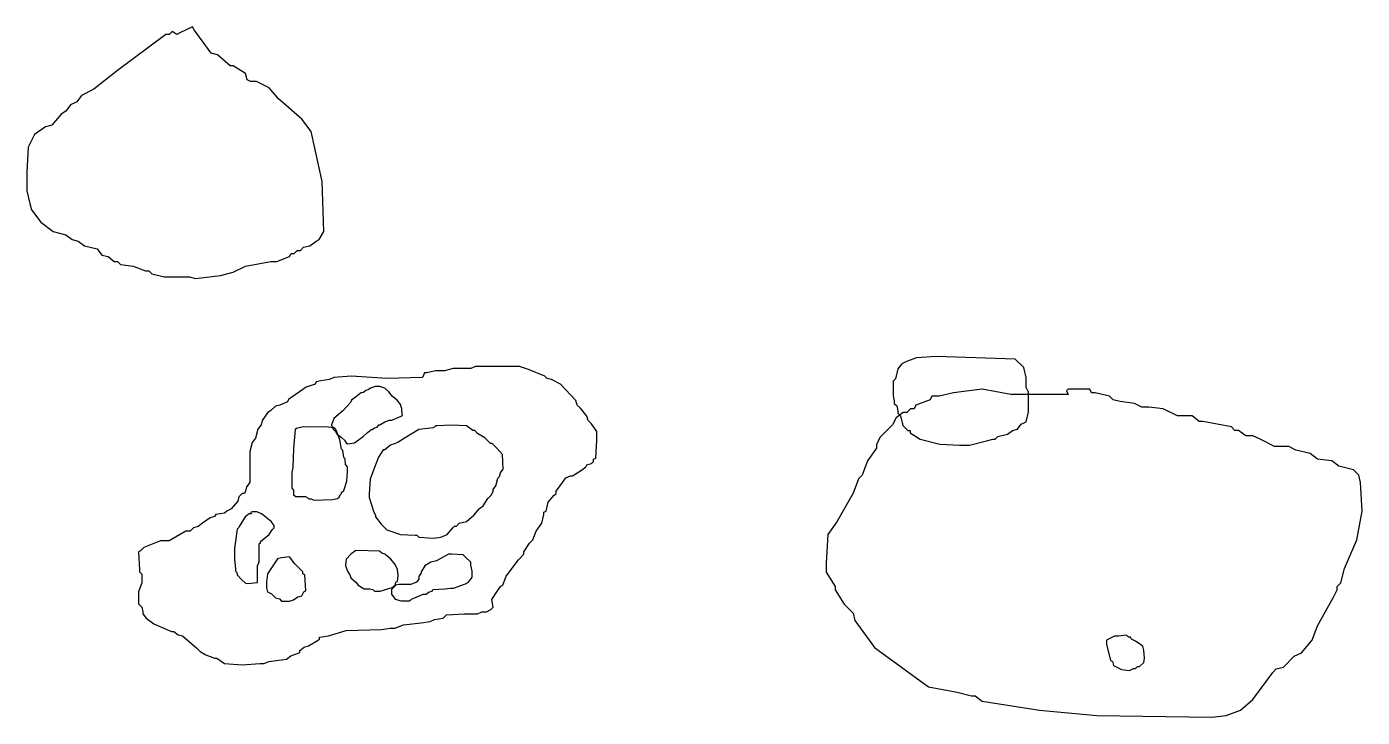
# Model space of a CAD drawing. Header units: metres. Extents: x 8.63 to 10.66, y 8.57 to 9.62.
import ezdxf

# ---------------------------------------------------------------- set-up
doc = ezdxf.new("R2010")
doc.units = ezdxf.units.M

msp = doc.modelspace()

# ---------------------------------------------------------------- linework, layer by layer
at = {"color": 31}
for points in [[(8.63305, 9.36727), (8.63778, 9.34832), (8.64015, 9.33885), (8.65436, 9.3199), (8.67331, 9.30569), (8.69226, 9.30095), (8.70173, 9.29385), (8.71121, 9.29148), (8.72068, 9.28437), (8.73963, 9.27964), (8.74673, 9.27016), (8.75621, 9.26779), (8.76568, 9.26069), (8.77042, 9.26069), (8.77515, 9.25595), (8.7941, 9.25358), (8.81305, 9.24648), (8.81779, 9.24648), (8.82252, 9.24174), (8.84147, 9.237), (8.87937, 9.237), (8.88884, 9.23464), (8.92674, 9.23937), (8.94568, 9.24411), (8.96463, 9.25358), (9.00253, 9.26069), (9.012, 9.26069), (9.03095, 9.26779), (9.03332, 9.27253), (9.03805, 9.27253), (9.04279, 9.27727), (9.04753, 9.27727), (9.05226, 9.28201), (9.06174, 9.28437), (9.07121, 9.29148), (9.07595, 9.29385), (9.08305, 9.30569), (9.08069, 9.38148), (9.06411, 9.45727), (9.0499, 9.47622), (9.01437, 9.50701), (9.00016, 9.52359), (8.98121, 9.53306), (8.97174, 9.53306), (8.967, 9.53543), (8.96463, 9.54491), (8.94568, 9.55675), (8.94095, 9.55675), (8.922, 9.57333), (8.91253, 9.5757), (8.88647, 9.61122), (8.8841, 9.61596), (8.86516, 9.60649), (8.86042, 9.60412), (8.85331, 9.60885), (8.84858, 9.60412), (8.84384, 9.60412), (8.77042, 9.54964), (8.73489, 9.52122), (8.71594, 9.51175), (8.70884, 9.50227), (8.69936, 9.49754), (8.69226, 9.48806), (8.68515, 9.48333), (8.67094, 9.46675), (8.66147, 9.46438), (8.64489, 9.45254), (8.63542, 9.43359), (8.63305, 9.39569), (8.63305, 9.37674), (8.63305, 9.36964)], [(8.80216, 8.74192), (8.80718, 8.7369), (8.80886, 8.7302), (8.80886, 8.72686), (8.81388, 8.72016), (8.82559, 8.7118), (8.85236, 8.70008), (8.85571, 8.70008), (8.8624, 8.69506), (8.8691, 8.69339), (8.89085, 8.67498), (8.89587, 8.66996), (8.90424, 8.66494), (8.91763, 8.65992), (8.92097, 8.65992), (8.93269, 8.65155), (8.95946, 8.64988), (8.98624, 8.65155), (8.99293, 8.65155), (8.99962, 8.6549), (9.0264, 8.65825), (9.03309, 8.66327), (9.04648, 8.66829), (9.04648, 8.67164), (9.05317, 8.67666), (9.05987, 8.67833), (9.07325, 8.6867), (9.0766, 8.68837), (9.0766, 8.69172), (9.08999, 8.69339), (9.11676, 8.70176), (9.17031, 8.70343), (9.1837, 8.7051), (9.19039, 8.7051), (9.20378, 8.71012), (9.23056, 8.71347), (9.24394, 8.71514), (9.25064, 8.71849), (9.26402, 8.72016), (9.26904, 8.72518), (9.29582, 8.72686), (9.30921, 8.72686), (9.3159, 8.72686), (9.32259, 8.7302), (9.32929, 8.7302), (9.33598, 8.73355), (9.33933, 8.7369), (9.33765, 8.74861), (9.34602, 8.762), (9.35104, 8.76869), (9.35439, 8.77037), (9.35941, 8.78375), (9.37782, 8.80886), (9.38618, 8.81722), (9.38618, 8.82057), (9.39455, 8.83396), (9.39957, 8.83898), (9.40459, 8.85236), (9.41296, 8.86408), (9.4163, 8.87747), (9.4163, 8.88081), (9.41965, 8.88249), (9.423, 8.89587), (9.43137, 8.90591), (9.43471, 8.90926), (9.43471, 8.91261), (9.44475, 8.92599), (9.44977, 8.93269), (9.45647, 8.93603), (9.45981, 8.93603), (9.4732, 8.9444), (9.47989, 8.94942), (9.48157, 8.95277), (9.48826, 8.95444), (9.49161, 8.95779), (9.49161, 8.96114), (9.49496, 8.96281), (9.49663, 8.98958), (9.49663, 9.00297), (9.48826, 9.01469), (9.48324, 9.01971), (9.48157, 9.0264), (9.47153, 9.03811), (9.46651, 9.04313), (9.46483, 9.04983), (9.44141, 9.07493), (9.42802, 9.08162), (9.42133, 9.0833), (9.41798, 9.08664), (9.39288, 9.09668), (9.37949, 9.1017), (9.32594, 9.1017), (9.31255, 9.1017), (9.30586, 9.09836), (9.27908, 9.09836), (9.2657, 9.09501), (9.25231, 9.09501), (9.23892, 9.09166), (9.23558, 9.09166), (9.23223, 9.08497), (9.17868, 9.0833), (9.12513, 9.08664), (9.09836, 9.08497), (9.09166, 9.08162), (9.07828, 9.07995), (9.07158, 9.07828), (9.06991, 9.07493), (9.05652, 9.06991), (9.02975, 9.0515), (9.02807, 9.04815), (9.01636, 9.04313), (9.00967, 9.04146), (9.00297, 9.03477), (8.99795, 9.03142), (8.98958, 9.01971), (8.98791, 9.01301), (8.98289, 9.00632), (8.97954, 8.99293), (8.97452, 8.98624), (8.97118, 8.97285), (8.97118, 8.94608), (8.97118, 8.93269), (8.97118, 8.92599), (8.96616, 8.9193), (8.96448, 8.91261), (8.96281, 8.90926), (8.95946, 8.90926), (8.95444, 8.90424), (8.95277, 8.89755), (8.94273, 8.88583), (8.93603, 8.88249), (8.93269, 8.87914), (8.9193, 8.87747), (8.91763, 8.87412), (8.91093, 8.87245), (8.89922, 8.86408), (8.89253, 8.85906), (8.88583, 8.85738), (8.88081, 8.85236), (8.87412, 8.85236), (8.84902, 8.8373), (8.83563, 8.8373), (8.81053, 8.82726), (8.80551, 8.82224), (8.80216, 8.82057), (8.80384, 8.79379), (8.80384, 8.79045), (8.80718, 8.7871), (8.80718, 8.77371), (8.80216, 8.76033), (8.80216, 8.74694), (8.80216, 8.74359)], [(9.84389, 8.79025), (9.85746, 8.76853), (9.85746, 8.7631), (9.87104, 8.74137), (9.88462, 8.72779), (9.88734, 8.71693), (9.91721, 8.6762), (9.99867, 8.61646), (10.0421, 8.60831), (10.0638, 8.60288), (10.0693, 8.60288), (10.0801, 8.59473), (10.167, 8.58115), (10.2539, 8.57301), (10.4277, 8.57029), (10.4495, 8.57301), (10.4712, 8.58115), (10.4902, 8.59745), (10.5201, 8.63818), (10.5255, 8.64361), (10.5364, 8.64633), (10.5526, 8.66262), (10.5635, 8.66805), (10.5798, 8.68706), (10.5879, 8.70878), (10.6124, 8.75223), (10.6178, 8.7631), (10.6178, 8.76853), (10.6233, 8.77396), (10.6287, 8.79568), (10.6477, 8.83913), (10.6558, 8.88258), (10.6531, 8.92603), (10.6504, 8.93689), (10.6423, 8.94504), (10.6205, 8.95047), (10.6097, 8.95862), (10.5879, 8.96133), (10.5771, 8.96948), (10.5554, 8.97491), (10.5445, 8.98034), (10.5228, 8.98034), (10.5011, 8.9912), (10.4902, 8.99663), (10.4793, 8.99663), (10.4685, 9.00478), (10.463, 9.00478), (10.4576, 9.01021), (10.4142, 9.01836), (10.4087, 9.01836), (10.3979, 9.0265), (10.3761, 9.0265), (10.3544, 9.03737), (10.3327, 9.04008), (10.3218, 9.04008), (10.311, 9.04551), (10.2892, 9.04823), (10.2784, 9.05094), (10.2729, 9.05638), (10.2512, 9.06181), (10.2458, 9.06181), (10.2431, 9.06724), (10.2213, 9.06724), (10.2105, 9.06724), (10.2078, 9.06452), (10.2105, 9.05909), (10.1236, 9.05909), (10.0801, 9.06724), (10.0367, 9.06181), (10.015, 9.05638), (10.0041, 9.05638), (10.0014, 9.05094), (9.97966, 9.0428), (9.97695, 9.03737), (9.97152, 9.03737), (9.96609, 9.03194), (9.96066, 9.03194), (9.94979, 9.02379), (9.94436, 9.01293), (9.92535, 8.99392), (9.91992, 8.98306), (9.91992, 8.97762), (9.90634, 8.95862), (9.8982, 8.93689), (9.89277, 8.93146), (9.88462, 8.90974), (9.86018, 8.86629), (9.8466, 8.84728), (9.84389, 8.80383), (9.84389, 8.79297)]]:
    msp.add_lwpolyline(points, close=True, dxfattribs=at)
at = {"color": 236}
msp.add_lwpolyline([(9.94514, 9.05682), (9.94701, 9.04935), (9.94701, 9.04562), (9.95074, 9.04189), (9.95261, 9.03442), (9.95261, 9.03069), (9.95634, 9.02696), (9.96007, 9.01203), (9.96754, 9.00456), (9.97127, 9.00456), (9.97127, 9.00083), (9.9862, 8.9915), (10.0161, 8.98403), (10.0459, 8.98217), (10.0608, 8.98217), (10.0888, 8.98963), (10.0963, 8.9915), (10.1, 8.9915), (10.1038, 8.99523), (10.1187, 8.99896), (10.1262, 9.00456), (10.1336, 9.00643), (10.1392, 9.01389), (10.1467, 9.01763), (10.1504, 9.03256), (10.1504, 9.06241), (10.1467, 9.06988), (10.1467, 9.08481), (10.143, 9.09974), (10.1299, 9.1128), (10.0105, 9.11654), (9.9806, 9.11467), (9.96567, 9.10907), (9.95821, 9.10534), (9.95261, 9.09787), (9.94887, 9.08294), (9.94514, 9.07921), (9.94514, 9.06428), (9.94514, 9.05868)], close=True, dxfattribs=at)
at = {"color": 227}
for points in [[(9.09456, 9.01208), (9.09636, 9.01029), (9.09725, 9.0067), (9.10084, 9.00312), (9.10263, 8.99953), (9.10981, 8.99415), (9.11429, 8.98967), (9.11698, 8.98608), (9.11877, 8.98429), (9.12594, 8.98519), (9.12953, 8.98608), (9.14298, 8.99594), (9.14925, 9.00132), (9.15284, 9.00401), (9.15463, 9.00581), (9.15643, 9.00581), (9.16001, 9.0085), (9.1636, 9.00939), (9.16629, 9.01298), (9.16808, 9.01298), (9.17525, 9.01746), (9.18243, 9.02015), (9.18601, 9.02015), (9.20036, 9.02643), (9.20215, 9.02732), (9.20125, 9.0345), (9.20125, 9.03808), (9.19946, 9.04167), (9.19946, 9.04346), (9.19408, 9.05063), (9.18691, 9.05601), (9.18153, 9.06318), (9.17525, 9.06856), (9.16808, 9.07125), (9.16091, 9.07125), (9.15374, 9.06856), (9.15015, 9.06587), (9.14656, 9.06498), (9.14298, 9.06229), (9.13939, 9.06139), (9.12505, 9.05063), (9.12325, 9.04705), (9.1116, 9.0345), (9.09815, 9.02284), (9.09546, 9.01567), (9.09456, 9.01298)], [(9.0345, 8.91705), (9.03718, 8.91436), (9.03718, 8.90719), (9.04077, 8.9045), (9.05512, 8.9045), (9.0587, 8.9027), (9.06049, 8.90091), (9.06408, 8.90091), (9.06767, 8.89912), (9.09636, 8.90001), (9.10353, 8.90181), (9.10622, 8.9036), (9.10801, 8.90719), (9.10981, 8.90898), (9.10981, 8.91077), (9.11339, 8.91346), (9.11787, 8.92781), (9.11877, 8.94215), (9.11877, 8.94932), (9.11608, 8.95291), (9.11518, 8.96008), (9.11518, 8.96187), (9.11339, 8.96367), (9.11249, 8.97084), (9.1116, 8.97443), (9.10981, 8.97622), (9.10712, 8.99056), (9.10174, 9.00491), (9.09905, 9.0085), (9.0847, 9.01029), (9.05601, 9.00939), (9.05243, 9.01029), (9.04525, 9.0085), (9.04167, 9.0076), (9.03987, 9.00581), (9.03718, 8.97712), (9.03629, 8.94843), (9.0345, 8.94125), (9.0345, 8.92691), (9.0345, 8.91974), (9.0345, 8.91794)], [(8.94753, 8.80946), (8.94932, 8.79512), (8.94932, 8.79153), (8.95112, 8.78974), (8.95201, 8.78615), (8.95829, 8.77898), (8.96456, 8.7736), (8.96815, 8.7727), (8.9825, 8.7745), (8.9825, 8.78884), (8.9825, 8.79601), (8.9825, 8.7996), (8.98519, 8.80588), (8.98519, 8.82022), (8.98519, 8.82739), (8.98519, 8.83098), (8.98519, 8.83277), (8.98698, 8.83457), (8.98698, 8.83636), (9.00043, 8.84712), (9.00491, 8.85429), (9.0076, 8.85698), (9.0076, 8.86057), (9.00312, 8.86684), (8.99056, 8.8767), (8.98877, 8.8785), (8.9816, 8.88119), (8.97443, 8.88119), (8.97174, 8.88029), (8.97353, 8.8785), (8.96994, 8.8785), (8.96367, 8.87401), (8.9556, 8.86057), (8.95381, 8.85698), (8.95201, 8.85519), (8.94753, 8.8265), (8.94753, 8.81215), (8.94753, 8.81036)], [(9.11587, 8.79951), (9.11923, 8.79054), (9.1226, 8.78605), (9.12372, 8.78156), (9.13157, 8.77483), (9.13494, 8.77035), (9.14391, 8.76474), (9.15289, 8.76474), (9.15737, 8.76362), (9.15962, 8.76137), (9.16859, 8.76137), (9.18654, 8.76698), (9.19103, 8.77035), (9.19215, 8.77483), (9.19439, 8.77596), (9.19551, 8.78493), (9.19439, 8.7939), (9.19103, 8.80176), (9.1843, 8.80961), (9.17532, 8.81746), (9.17083, 8.81858), (9.16747, 8.82195), (9.13157, 8.82307), (9.12372, 8.81746), (9.11699, 8.80961), (9.11587, 8.80064)], [(8.99622, 8.76617), (8.99774, 8.76008), (9.00383, 8.75703), (9.00993, 8.75094), (9.01602, 8.74941), (9.01907, 8.74636), (9.03126, 8.74636), (9.03735, 8.74789), (9.04345, 8.75246), (9.04954, 8.75398), (9.05259, 8.76008), (9.05563, 8.7616), (9.05411, 8.78598), (9.05106, 8.7875), (9.05106, 8.79055), (9.03888, 8.80273), (9.03126, 8.8134), (9.01907, 8.81187), (9.01298, 8.81035), (8.99774, 8.7875), (8.99622, 8.77531), (8.99622, 8.76922), (8.99622, 8.76769)], [(9.18542, 8.75689), (9.19103, 8.74903), (9.2, 8.74679), (9.20898, 8.74679), (9.21346, 8.74679), (9.21571, 8.74903), (9.23366, 8.75689), (9.23814, 8.75689), (9.24263, 8.76025), (9.24712, 8.76137), (9.24824, 8.76362), (9.26619, 8.76474), (9.27516, 8.76586), (9.27965, 8.76586), (9.2976, 8.77259), (9.30209, 8.77483), (9.3077, 8.78269), (9.3077, 8.79166), (9.30545, 8.80064), (9.30545, 8.80512), (9.2976, 8.81298), (9.29423, 8.81634), (9.27629, 8.81746), (9.2718, 8.81746), (9.25385, 8.80737), (9.24487, 8.80512), (9.2359, 8.79951), (9.23029, 8.79054), (9.23029, 8.7883), (9.22693, 8.78381), (9.22693, 8.77932), (9.22356, 8.77483), (9.21459, 8.77147), (9.19664, 8.77147), (9.19215, 8.77035), (9.18542, 8.76362), (9.18542, 8.75913), (9.18542, 8.75801)], [(10.2683, 8.68085), (10.2744, 8.65648), (10.2775, 8.65496), (10.279, 8.64886), (10.2912, 8.64277), (10.3034, 8.64124), (10.3095, 8.64429), (10.3125, 8.64429), (10.3156, 8.64734), (10.3186, 8.64734), (10.3247, 8.65343), (10.3262, 8.65953), (10.3247, 8.67171), (10.3232, 8.67781), (10.3125, 8.68543), (10.3064, 8.68847), (10.3049, 8.69152), (10.3018, 8.69152), (10.2988, 8.69457), (10.2866, 8.69304), (10.2805, 8.69304), (10.2683, 8.68695), (10.2683, 8.68238)]]:
    msp.add_lwpolyline(points, close=True, dxfattribs=at)
at = {"color": 224}
msp.add_lwpolyline([(9.15181, 8.90292), (9.15876, 8.88068), (9.16154, 8.8765), (9.16154, 8.87372), (9.16989, 8.8626), (9.17823, 8.85426), (9.19908, 8.84731), (9.22133, 8.84592), (9.22411, 8.84592), (9.22689, 8.84313), (9.24914, 8.84174), (9.26026, 8.84313), (9.27, 8.84731), (9.27834, 8.85704), (9.28112, 8.85982), (9.2839, 8.85982), (9.28807, 8.86399), (9.2992, 8.86677), (9.31032, 8.8765), (9.31866, 8.88624), (9.32422, 8.89041), (9.33118, 8.90153), (9.33674, 8.90709), (9.33952, 8.91266), (9.33952, 8.91544), (9.34369, 8.921), (9.34647, 8.93212), (9.34925, 8.9349), (9.35064, 8.94046), (9.35481, 8.94603), (9.35342, 8.96827), (9.34508, 8.97801), (9.33813, 8.98496), (9.33535, 8.98496), (9.327, 8.9933), (9.31588, 9.00025), (9.31171, 9.00442), (9.30893, 9.00442), (9.2992, 9.01138), (9.27695, 9.01277), (9.2547, 9.01138), (9.25192, 9.01138), (9.24914, 9.0086), (9.22689, 9.00581), (9.20604, 8.9933), (9.19491, 8.98635), (9.18379, 8.98218), (9.17823, 8.97801), (9.17545, 8.97523), (9.17267, 8.97523), (9.16571, 8.9641), (9.15737, 8.94185), (9.1532, 8.93073), (9.15181, 8.90848), (9.15181, 8.90431)], close=True, dxfattribs=at)

doc.saveas('drawing.dxf')
